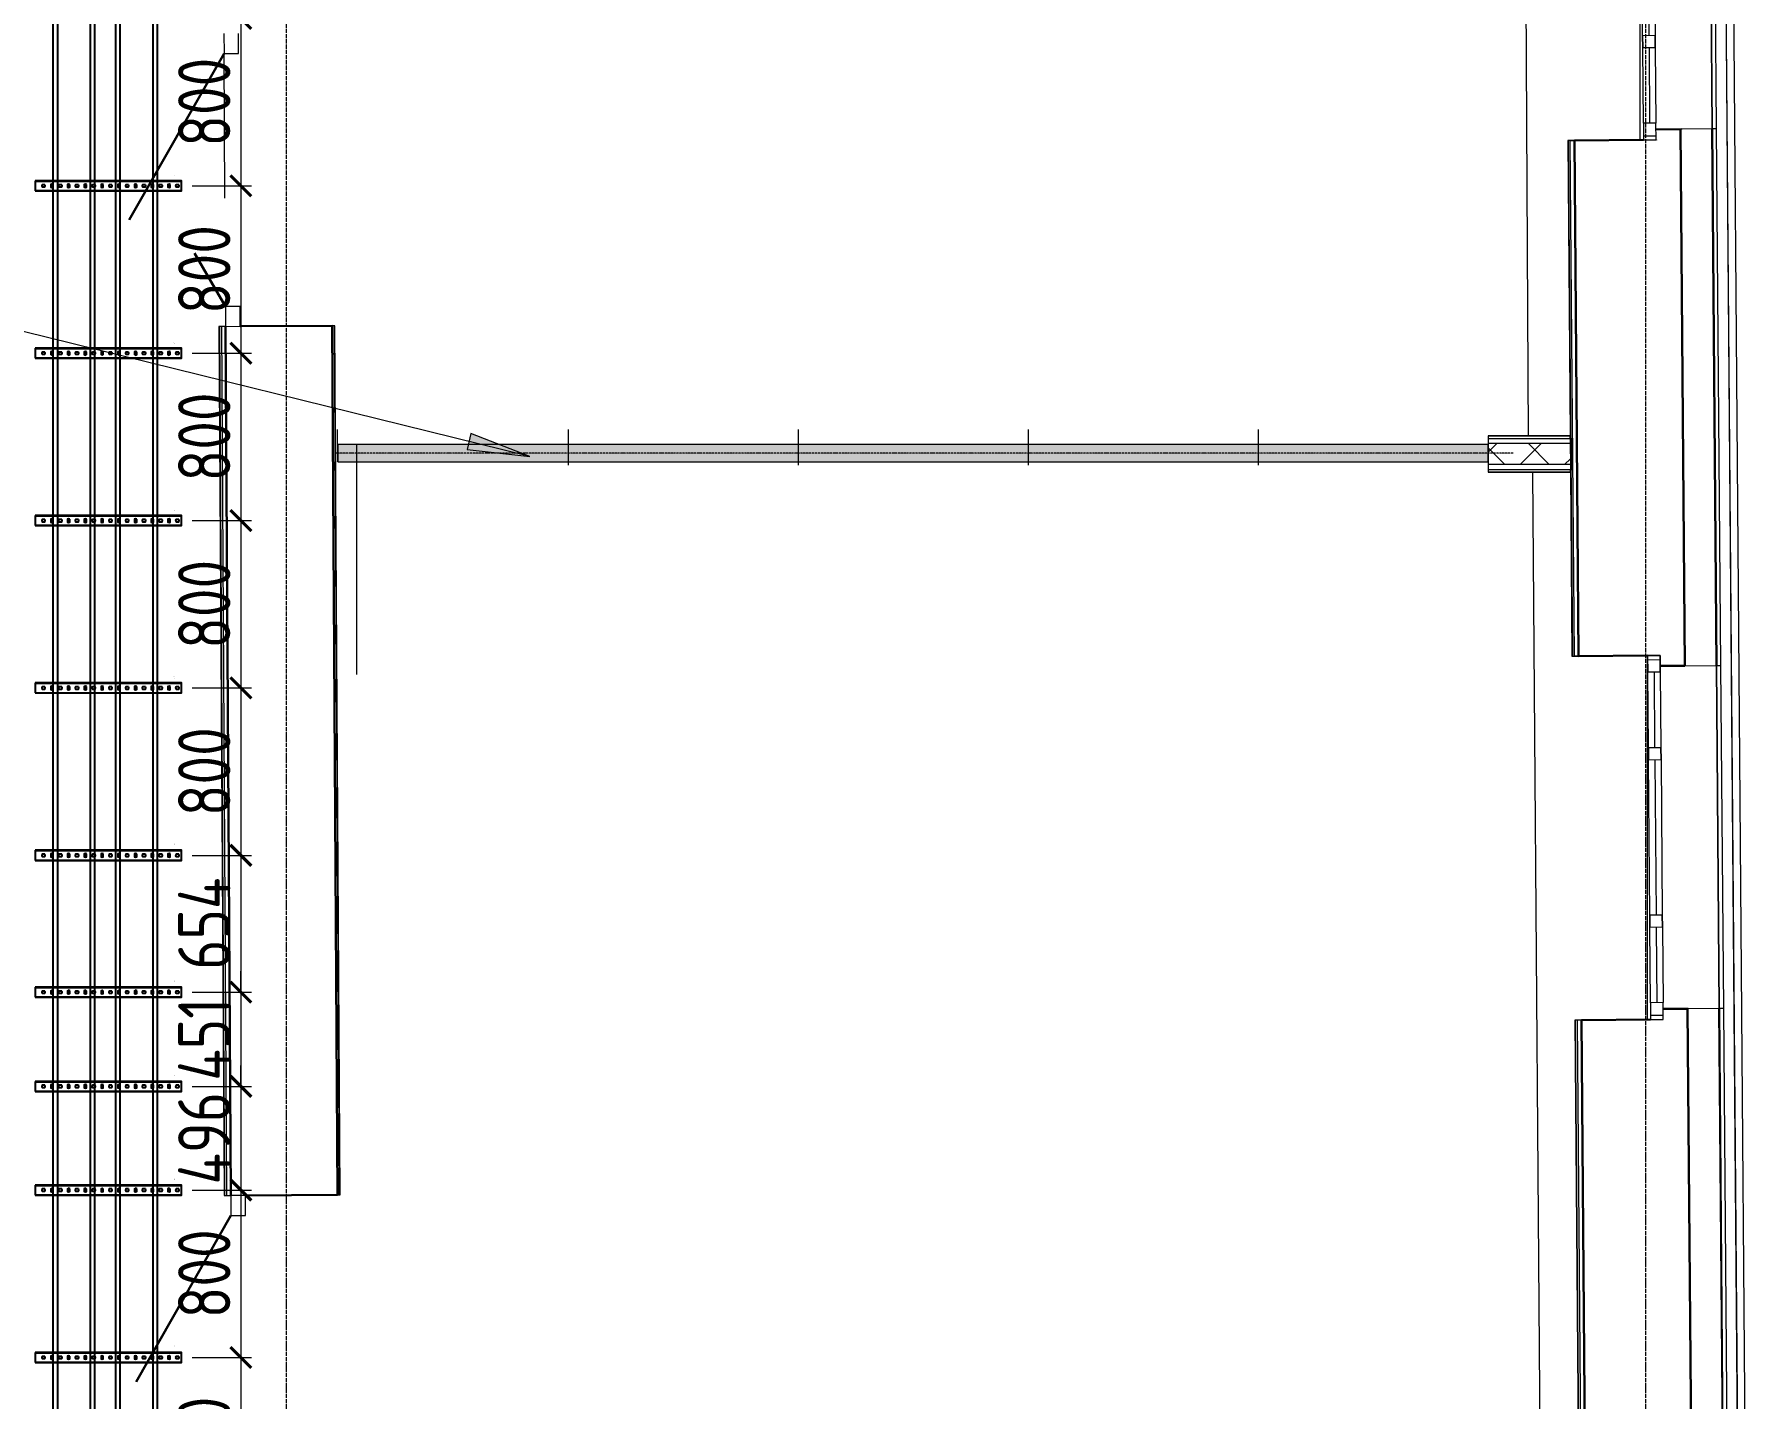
# Model space of a CAD drawing. Header units: millimetres. Extents: x -42533 to 645315, y 3457 to 82611.
# Drawn here: x 464246 to 472480, y 50545 to 57067 of the extents above; entities that cross this region are included whole.
import ezdxf
from ezdxf.enums import TextEntityAlignment as Align

# ---------------------------------------------------------------- set-up
doc = ezdxf.new("R2018")
doc.units = ezdxf.units.MM
doc.linetypes.add('ADSK_Линия сетки', pattern=[25, 20, -2.5, 0, -2.5])
doc.linetypes.add('ADSK_Осевая', pattern=[14, 10, -2, 0, -2])
for name, color, linetype in [('00_00_потолок_Панели из стали', 7, 'Continuous'), ('ЭОМ_Лотки авар.', 1, 'Continuous'), ('ЭОМ_Лотки рабочие', 5, 'Continuous')]:
    doc.layers.add(name, color=color, linetype=linetype)
for name, color, linetype, lineweight in [('_ Окна', 7, 'Continuous', 9), ('Аннотация', 7, 'Continuous', 18), ('Двери', 7, 'Continuous', 9), ('Окна', 7, 'Continuous', 9), ('Оси', 253, 'Continuous', 9), ('Перекрытие', 7, 'Continuous', 18), ('Стены внутренние', 7, 'Continuous', 18), ('Стены наружные', 7, 'Continuous', 18), ('Стены несущие', 7, 'Continuous', 30), ('Стены отделка', 7, 'Continuous', 30), ('Стены штриховка', 7, 'Continuous', 9), ('Узлы', 7, 'Continuous', 18), ('ШТРИХОВКА', 252, 'Continuous', 15)]:
    doc.layers.add(name, color=color, linetype=linetype, lineweight=lineweight)
doc.layers.add('Линии', color=7, linetype='Continuous', lineweight=9, true_color=0x00a600)
doc.styles.get("Standard").update_dxf_attribs({"font": 'arial.ttf'})
doc.styles.add('М2', font='isocpeur.ttf', dxfattribs={"width": 0.8})
doc.dimstyles.new('М2-100', dxfattribs={"dimtxt": 250, "dimasz": 100, "dimexe": 50, "dimexo": 50, "dimgap": 50, "dimtad": 1, "dimdec": 0, "dimzin": 1, "dimtxsty": 'М2', "dimblk": 'ARCHTICK', "dimcen": 2.5, "dimdle": 50, "dimclre": 256, "dimclrt": 256, "dimadec": 0, "dimazin": 0, "dimtfac": 1, "dimtdec": 0, "dimtix": 1, "dimtmove": 1, "dimatfit": 3, "dimldrblk": 'NONE', "dimfxl": 1, "dimtolj": 1, "dimlwd": 9, "dimlwe": 9, "dimarcsym": 1})

# ---------------------------------------------------------------- blocks, each defined once
blk = doc.blocks.new('План 4 этажа')
at = {"layer": 'Аннотация', "lineweight": 20}
blk.add_hatch(color=8, dxfattribs=at).paths.add_polyline_path([(50521.019, 28732.848), (50239.178, 28842.963), (50220.281, 28766.265)])
at = {"layer": 'Стены внутренние', "lineweight": 9}
h = blk.add_hatch(dxfattribs=at)
h.set_pattern_fill('FP_3', color=8, style=0, pattern_type=2)
h.set_pattern_definition([(45, (591.94, 243.9), (-106.066, 106.066), []), (135, (591.94, 243.9), (-106.066, -106.066), [])])
h.paths.add_polyline_path([(55102.128, 28694.725), (55495.558, 28694.725), (55494.437, 28794.725), (55102.128, 28794.725), (55102.128, 28706.902)])
at = {"layer": 'Узлы'}
blk.add_hatch(color=8, dxfattribs=at).paths.add_polyline_path([(49690.611, 28706.902), (55102.128, 28706.902), (55102.128, 28790.902), (49602.01, 28790.902), (49602.01, 28706.902), (49647.127, 28706.902)])
at = {"layer": '_ Окна', "color": 8}
for p, q in [((55864.731, 31486.579), (55870.716, 30746.604)), ((55871.201, 30686.606), (55874.113, 30326.617)), ((55844.599, 30266.377), (55904.597, 30266.862)), ((55864.858, 27761.464), (55924.856, 27761.949)), ((55895.342, 27701.708), (55898.254, 27341.72)), ((55898.739, 27281.722), (55904.724, 26541.746)), ((55905.209, 26481.748), (55908.12, 26121.76)), ((55878.607, 26061.519), (55938.605, 26062.004))]:
    blk.add_line(p, q, dxfattribs=at)
at = {"layer": '_ Окна', "color": 8, "lineweight": 18}
for p, q in [((55840.717, 30746.361), (55900.715, 30746.846)), ((55841.202, 30686.363), (55840.717, 30746.361)), ((55900.715, 30746.846), (55901.2, 30686.848)), ((55901.2, 30686.848), (55841.202, 30686.363)), ((55904.112, 30326.86), (55844.114, 30326.375)), ((55844.114, 30326.375), (55844.761, 30246.377)), ((55904.759, 30246.863), (55904.112, 30326.86)), ((55844.761, 30246.377), (55904.759, 30246.863)), ((55864.696, 27781.463), (55924.694, 27781.948)), ((55865.343, 27701.466), (55864.696, 27781.463)), ((55924.694, 27781.948), (55925.341, 27701.951)), ((55925.341, 27701.951), (55865.343, 27701.466)), ((55868.255, 27341.477), (55928.253, 27341.963)), ((55868.74, 27281.479), (55868.255, 27341.477)), ((55928.253, 27341.963), (55928.738, 27281.964)), ((55928.738, 27281.964), (55868.74, 27281.479)), ((55874.725, 26541.503), (55934.723, 26541.989)), ((55875.21, 26481.505), (55874.725, 26541.503)), ((55934.723, 26541.989), (55935.208, 26481.991)), ((55935.208, 26481.991), (55875.21, 26481.505)), ((55938.119, 26122.002), (55878.121, 26121.517)), ((55878.121, 26121.517), (55878.768, 26041.52)), ((55938.766, 26042.005), (55938.119, 26122.002)), ((55878.768, 26041.52), (55938.766, 26042.005))]:
    blk.add_line(p, q, dxfattribs=at)
at = {"layer": 'Аннотация', "color": 8, "lineweight": 20}
for p, q in [((50521.019, 28732.848), (43735.589, 30404.613)), ((50239.178, 28842.963), (50220.281, 28766.265)), ((50521.019, 28732.848), (50239.178, 28842.963)), ((50220.281, 28766.265), (50521.019, 28732.848))]:
    blk.add_line(p, q, dxfattribs=at)
at = {"layer": 'Двери', "color": 8}
for p, q in [((49057.863, 30755.1), (49058.431, 30660.102)), ((49128.43, 30660.52), (49127.862, 30755.519)), ((49058.431, 30660.102), (49128.43, 30660.52)), ((49135.66, 29450.542), (49065.662, 29450.124)), ((49065.662, 29450.124), (49066.229, 29355.125)), ((49136.228, 29355.544), (49135.66, 29450.542)), ((49066.229, 29355.125), (49136.228, 29355.544)), ((49161.063, 25199.618), (49091.064, 25199.199)), ((49091.064, 25199.199), (49091.632, 25104.201)), ((49161.631, 25104.619), (49161.063, 25199.618)), ((49091.632, 25104.201), (49161.631, 25104.619))]:
    blk.add_line(p, q, dxfattribs=at)
at = {"layer": 'Двери', "color": 8, "lineweight": 30}
for p, q in [((49058.431, 30660.102), (48605.674, 29864.969)), ((49065.662, 29450.124), (48916.638, 29704.715)), ((49091.632, 25104.201), (48638.876, 24309.068))]:
    blk.add_line(p, q, dxfattribs=at)
at = {"layer": 'Линии', "color": 8}
for p, q in [((49601.232, 28706.902), (49601.232, 28861.902)), ((50705.039, 28691.902), (50705.039, 28861.902)), ((51805.039, 28691.902), (51805.039, 28861.902)), ((52905.039, 28691.902), (52905.039, 28861.902)), ((54005.039, 28691.902), (54005.039, 28861.902)), ((55102.128, 28790.902), (49602.01, 28790.902)), ((49602.01, 28790.902), (49602.01, 28706.902)), ((49690.611, 28790.902), (49606.611, 28790.902)), ((49692.611, 28790.902), (49692.611, 27690.902)), ((49776.611, 28790.902), (49692.611, 28790.902)), ((49862.611, 28790.902), (49778.611, 28790.902)), ((49948.611, 28790.902), (49864.611, 28790.902)), ((50034.611, 28790.902), (49950.611, 28790.902)), ((55102.128, 28706.902), (55102.128, 28790.902)), ((49602.01, 28706.902), (55102.128, 28706.902))]:
    blk.add_line(p, q, dxfattribs=at)
at = {"layer": 'Линии', "color": 8, "linetype": 'ADSK_Осевая', "lineweight": 18}
blk.add_line((55222.128, 28748.902), (49595.446, 28748.902), dxfattribs=at)
at = {"layer": 'Окна', "color": 8}
for p, q in [((55840.717, 30746.361), (55834.732, 31486.337)), ((55894.73, 31486.822), (55900.715, 30746.846)), ((55840.717, 30746.361), (55841.202, 30686.363)), ((55901.2, 30686.848), (55900.715, 30746.846)), ((55844.114, 30326.375), (55841.202, 30686.363)), ((55901.2, 30686.848), (55904.112, 30326.86)), ((55844.114, 30326.375), (55844.761, 30246.377)), ((55904.759, 30246.863), (55904.112, 30326.86)), ((55844.761, 30246.377), (55904.759, 30246.863)), ((55924.694, 27781.948), (55864.696, 27781.463)), ((55864.696, 27781.463), (55865.343, 27701.466)), ((55925.341, 27701.951), (55924.694, 27781.948)), ((55868.255, 27341.477), (55865.343, 27701.466)), ((55925.341, 27701.951), (55928.253, 27341.963)), ((55868.255, 27341.477), (55868.74, 27281.479)), ((55928.738, 27281.964), (55928.253, 27341.963)), ((55874.725, 26541.503), (55868.74, 27281.479)), ((55928.738, 27281.964), (55934.723, 26541.989)), ((55874.725, 26541.503), (55875.21, 26481.505)), ((55935.208, 26481.991), (55934.723, 26541.989)), ((55878.121, 26121.517), (55875.21, 26481.505)), ((55935.208, 26481.991), (55938.119, 26122.002)), ((55878.121, 26121.517), (55878.768, 26041.52)), ((55938.766, 26042.005), (55938.119, 26122.002)), ((55878.768, 26041.52), (55938.766, 26042.005))]:
    blk.add_line(p, q, dxfattribs=at)
at = {"layer": 'Оси', "color": 8, "linetype": 'ADSK_Линия сетки'}
for p, q in [((49356.505, -3353.101), (49356.505, 43685.833)), ((55856.505, -3353.101), (55856.505, 43685.833))]:
    blk.add_line(p, q, dxfattribs=at)
at = {"layer": 'Перекрытие', "color": 8}
for p, q in [((55252.694, 36261.696), (55294.03, 28831.725)), ((55829.631, 30246.255), (55829.631, 31982.49)), ((49062.569, 29967.614), (49058.431, 30660.102)), ((55495.345, 30243.071), (55514.777, 30243.071)), ((55314.965, 28657.725), (55371.766, 20871.399)), ((55863.963, 27777.632), (55514.716, 27777.632)), ((55863.963, 26041.208), (55863.963, 27777.632))]:
    blk.add_line(p, q, dxfattribs=at)
at = {"layer": 'Стены наружные', "color": 8}
for p, q in [((56256.408, 33180.031), (56385.389, 17199.086)), ((56221.048, 33179.871), (56350.299, 17198.677)), ((56350.391, 17198.678), (56221.408, 33179.873)), ((56158.507, 31938.97), (56171.771, 30299.024)), ((56174.345, 30299.044), (56161.082, 31938.991)), ((56194.344, 30299.206), (56181.081, 31939.153)), ((56192.515, 27734.113), (56205.779, 26094.166)), ((56208.353, 26094.187), (56195.09, 27734.133)), ((56228.352, 26094.349), (56215.089, 27734.295))]:
    blk.add_line(p, q, dxfattribs=at)
at = {"layer": 'Стены несущие', "color": 8}
for p, q in [((55844.761, 30246.377), (55514.771, 30243.708)), ((55514.771, 30243.708), (55534.707, 27778.794)), ((56024.35, 30297.831), (55904.354, 30296.861)), ((55904.767, 30245.863), (55904.759, 30246.863)), ((56021.784, 30296.811), (56024.358, 30296.831)), ((56042.52, 27732.899), (56021.784, 30296.811)), ((56021.784, 30296.811), (56042.52, 27732.899)), ((56024.358, 30296.831), (56024.35, 30297.831)), ((49066.229, 29355.125), (49091.064, 25199.199)), ((49091.064, 25199.199), (49066.235, 29354.125)), ((49576.22, 29358.173), (49136.228, 29355.544)), ((49576.22, 29358.173), (49601.055, 25202.247)), ((55534.707, 27778.794), (55864.696, 27781.463)), ((55925.099, 27731.95), (56042.52, 27732.899)), ((55878.768, 26041.52), (55548.779, 26038.851)), ((55548.779, 26038.851), (55567.906, 23673.934)), ((56058.358, 26092.974), (55938.362, 26092.003)), ((55938.774, 26041.005), (55938.766, 26042.005)), ((56055.792, 26091.953), (56058.366, 26091.974)), ((56075.719, 23628.039), (56055.792, 26091.953)), ((56055.792, 26091.953), (56075.719, 23628.039)), ((56058.366, 26091.974), (56058.358, 26092.974)), ((49161.063, 25199.618), (49601.055, 25202.247))]:
    blk.add_line(p, q, dxfattribs=at)
at = {"layer": 'Стены отделка', "color": 8, "lineweight": 9}
for p, q in [((56171.771, 30299.024), (56024.35, 30297.831)), ((56192.515, 27734.113), (56171.771, 30299.024)), ((56194.345, 30299.206), (56174.345, 30299.044)), ((56174.345, 30299.044), (56195.09, 27734.133)), ((56215.089, 27734.295), (56194.345, 30299.206)), ((55514.771, 30243.708), (55482.772, 30243.45)), ((55482.772, 30243.45), (55494.19, 28831.725)), ((55514.716, 27777.632), (55494.772, 30243.547)), ((56021.776, 30297.811), (56021.784, 30296.811)), ((49066.229, 29355.125), (49034.23, 29354.934)), ((49034.23, 29354.934), (49059.065, 25199.008)), ((49046.23, 29355.006), (49046.236, 29354.006)), ((49066.235, 29354.125), (49066.229, 29355.125)), ((49588.22, 29358.245), (49576.22, 29358.173)), ((49613.055, 25202.319), (49588.22, 29358.245)), ((55102.128, 28831.725), (55102.128, 28657.725)), ((55494.19, 28831.725), (55102.128, 28831.725)), ((55102.128, 28819.725), (55502.128, 28819.725)), ((55494.287, 28819.725), (55495.5, 28669.725)), ((55502.128, 28669.725), (55502.128, 28819.725)), ((55502.128, 28669.725), (55102.128, 28669.725)), ((55102.128, 28657.725), (55495.597, 28657.725)), ((55495.597, 28657.725), (55502.708, 27778.535)), ((55502.708, 27778.535), (55514.708, 27778.632)), ((55514.716, 27777.632), (55534.715, 27777.794)), ((55534.715, 27777.794), (55534.707, 27778.794)), ((56042.52, 27732.899), (56192.515, 27734.113)), ((56195.09, 27734.133), (56215.089, 27734.295)), ((55548.779, 26038.851), (55516.78, 26038.592)), ((55516.78, 26038.592), (55535.907, 23673.675)), ((55547.915, 23672.772), (55528.78, 26038.689)), ((55567.914, 23672.934), (55548.787, 26037.851)), ((56055.783, 26092.953), (56055.792, 26091.953)), ((56205.779, 26094.166), (56058.358, 26092.974)), ((56225.714, 23629.252), (56205.779, 26094.166)), ((56228.353, 26094.349), (56208.353, 26094.187)), ((56208.353, 26094.187), (56228.289, 23629.273)), ((56248.288, 23629.435), (56228.353, 26094.349)), ((49059.065, 25199.008), (49091.064, 25199.199)), ((49613.051, 25202.995), (49601.051, 25202.923)), ((49601.051, 25202.923), (49601.055, 25202.247)), ((49601.055, 25202.247), (49613.055, 25202.319)), ((49613.055, 25202.319), (49613.051, 25202.995)), ((49613.055, 25202.319), (49613.055, 25202.319))]:
    blk.add_line(p, q, dxfattribs=at)
at = {"layer": 'Стены штриховка', "color": 8}
for p, q in [((55484.772, 30243.466), (55504.708, 27778.551)), ((49036.23, 29354.946), (49061.065, 25199.02)), ((49046.236, 29354.006), (49071.065, 25199.08)), ((49611.055, 25202.307), (49586.22, 29358.233)), ((55494.206, 28829.725), (55102.128, 28829.725)), ((55494.287, 28819.725), (55494.206, 28829.725)), ((55502.128, 28794.725), (55102.128, 28794.725)), ((55502.128, 28694.725), (55102.128, 28694.725)), ((55102.128, 28659.725), (55495.581, 28659.725)), ((55495.581, 28659.725), (55495.5, 28669.725)), ((55518.78, 26038.608), (55537.907, 23673.691)), ((49611.055, 25202.307), (49611.051, 25202.983))]:
    blk.add_line(p, q, dxfattribs=at)
blk = doc.blocks.new('*U1518')
at = {"color": 0, "linetype": 'Continuous', "lineweight": 25}
for p, q in [((-78.8, -25023.8), (-78.8, 0)), ((78.8, -25023.8), (78.8, 0))]:
    blk.add_line(p, q, dxfattribs=at)
blk.add_lwpolyline([(100.8, -25023.8), (100.8, 0), (-100.8, 0), (-100.8, -25023.8)], close=True, dxfattribs=at)
at = {"color": 0, "flags": 9}
for tag, p in [('АРТИКУЛ', (-59.7, -11.8)), ('НАИМЕНОВАНИЕ', (-59.1, -7)), ('ПРИМЕЧАНИЕ', (-58.8, -17.3))]:
    blk.add_attdef(tag, text='', height=2.5, dxfattribs=at).set_placement(p, align=Align.TOP_LEFT)
at = {"color": 0, "lineweight": 30, "flags": 104}
for tag, p in [('ВЫСОТА', (-59.6, -20.9)), ('ДЛИНА', (-59.5, -36.1)), ('ТОЛЩИНА', (-59, -31)), ('ШИРИНА', (-58.9, -25.1))]:
    blk.add_attdef(tag, text='', height=2.5, dxfattribs=at).set_placement(p, align=Align.TOP_LEFT)
blk = doc.blocks.new('*U1511')
at = {"color": 0, "linetype": 'Continuous', "lineweight": 25}
for p, q in [((-78.8, -24729.1), (-78.8, 0)), ((78.8, -24729.1), (78.8, 0))]:
    blk.add_line(p, q, dxfattribs=at)
blk.add_lwpolyline([(100.8, -24729.1), (100.8, 0), (-100.8, 0), (-100.8, -24729.1)], close=True, dxfattribs=at)
at = {"color": 0, "flags": 9}
for tag, p in [('АРТИКУЛ', (-59.7, -11.8)), ('НАИМЕНОВАНИЕ', (-59.1, -7)), ('ПРИМЕЧАНИЕ', (-58.8, -17.3))]:
    blk.add_attdef(tag, text='', height=2.5, dxfattribs=at).set_placement(p, align=Align.TOP_LEFT)
at = {"color": 0, "lineweight": 30, "flags": 104}
for tag, p in [('ВЫСОТА', (-59.6, -20.9)), ('ДЛИНА', (-59.5, -36.1)), ('ТОЛЩИНА', (-59, -31)), ('ШИРИНА', (-58.9, -25.1))]:
    blk.add_attdef(tag, text='', height=2.5, dxfattribs=at).set_placement(p, align=Align.TOP_LEFT)
blk = doc.blocks.new('*U45')
at = {"color": 0, "linetype": 'ByBlock', "lineweight": -2}
for points in [[(24, -700), (24, 0), (-24, 0), (-24, -700)], [(-22.5, -700), (-22.5, 0)], [(22.5, -700), (22.5, 0)], [(-24, -700), (24, -700)]]:
    blk.add_lwpolyline(points, dxfattribs=at)
at = {"color": 254, "transparency": 33554483}
blk.add_lwpolyline([(0, 0.7), (0, -2.2)], dxfattribs=at)
at = {"color": 0, "linetype": 'ByBlock', "lineweight": -2}
for points in [[(-6.7, -54.8, 0.345739), (-6.7, -65.2), (6.7, -65.2, 0.345739), (6.7, -54.8)], [(-5.2, -13.3), (-5.2, -26.7, 0.345739), (5.2, -26.7), (5.2, -13.3, 0.345739)], [(-6.7, -134.8, 0.345739), (-6.7, -145.2), (6.7, -145.2, 0.345739), (6.7, -134.8)], [(-5.2, -93.3), (-5.2, -106.7, 0.345739), (5.2, -106.7), (5.2, -93.3, 0.345739)], [(-6.7, -214.8, 0.345739), (-6.7, -225.2), (6.7, -225.2, 0.345739), (6.7, -214.8)], [(-5.2, -173.3), (-5.2, -186.7, 0.345739), (5.2, -186.7), (5.2, -173.3, 0.345739)], [(-6.7, -294.8, 0.345739), (-6.7, -305.2), (6.7, -305.2, 0.345739), (6.7, -294.8)], [(-5.2, -253.3), (-5.2, -266.7, 0.345739), (5.2, -266.7), (5.2, -253.3, 0.345739)], [(-6.7, -374.8, 0.345739), (-6.7, -385.2), (6.7, -385.2, 0.345739), (6.7, -374.8)], [(-5.2, -333.3), (-5.2, -346.7, 0.345739), (5.2, -346.7), (5.2, -333.3, 0.345739)], [(-5.2, -413.3), (-5.2, -426.7, 0.345739), (5.2, -426.7), (5.2, -413.3, 0.345739)], [(-6.7, -454.8, 0.345739), (-6.7, -465.2), (6.7, -465.2, 0.345739), (6.7, -454.8)], [(-5.2, -493.3), (-5.2, -506.7, 0.345739), (5.2, -506.7), (5.2, -493.3, 0.345739)], [(-6.7, -534.8, 0.345739), (-6.7, -545.2), (6.7, -545.2, 0.345739), (6.7, -534.8)], [(-5.2, -573.3), (-5.2, -586.7, 0.345739), (5.2, -586.7), (5.2, -573.3, 0.345739)], [(-6.7, -614.8, 0.345739), (-6.7, -625.2), (6.7, -625.2, 0.345739), (6.7, -614.8)], [(-5.2, -653.3), (-5.2, -666.7, 0.345739), (5.2, -666.7), (5.2, -653.3, 0.345739)]]:
    blk.add_lwpolyline(points, format="xyb", close=True, dxfattribs=at)
at = {"flags": 9}
for tag, p in [('АРТИКУЛ', (-58.9, -24.5)), ('ПРИМЕЧАНИЕ', (-58.3, -30.8)), ('НАИМЕНОВАНИЕ', (-58.2, -19.4))]:
    blk.add_attdef(tag, p, '', height=2.5, dxfattribs=at)
at = {"lineweight": 30, "flags": 104}
blk.add_attdef('ДЛИНА', text='', height=2.5, dxfattribs=at).set_placement((-57.7, -34.6), align=Align.TOP_LEFT)
blk = doc.blocks.new('_ArchTick')
at = {"color": 0, "linetype": 'ByBlock', "lineweight": 70, "const_width": 0.15}
blk.add_lwpolyline([(-0.5, -0.5), (0.5, 0.5)], dxfattribs=at)
blk = doc.blocks.new('*D1721')
at = {"layer": '00_00_потолок_Панели из стали', "color": 0, "lineweight": 9, "transparency": 16777216}
blk.add_line((465233.3, 53191.9), (465233.3, 52438), dxfattribs=at)
at = {"layer": '00_00_потолок_Панели из стали', "lineweight": 9, "transparency": 16777216}
for p, q in [((465000.5, 53141.9), (465283.3, 53141.9)), ((465000.5, 52488), (465283.3, 52488))]:
    blk.add_line(p, q, dxfattribs=at)
at = {"layer": 'Defpoints', "color": 0, "transparency": 16777216}
for p in [(464950.5, 53141.9), (464950.5, 52488), (465233.3, 52488)]:
    blk.add_point(p, dxfattribs=at)
at = {"layer": '00_00_потолок_Панели из стали', "color": 0, "lineweight": 9, "transparency": 16777216, "xscale": 100, "yscale": 100, "zscale": 100}
for p, rotation in [((465233.3, 53141.9), 90), ((465233.3, 52488), 270)]:
    blk.add_blockref('_ArchTick', p, dxfattribs=dict(at, rotation=rotation))
at = {"layer": '00_00_потолок_Панели из стали', "transparency": 16777216, "insert": (465058.3, 52815), "char_height": 250, "attachment_point": 5, "rotation": 90, "style": 'М2'}
blk.add_mtext('\\A1;654', dxfattribs=at)
blk = doc.blocks.new('_None')
blk = doc.blocks.new('*D1660')
at = {"layer": '00_00_потолок_Панели из стали', "color": 0, "lineweight": 9, "transparency": 16777216}
for p, q in [((465233.3, 52037.3), (465233.3, 52137.3)), ((465233.3, 52037.3), (465233.3, 51541.5)), ((465233.3, 51541.5), (465233.3, 51441.5))]:
    blk.add_line(p, q, dxfattribs=at)
at = {"layer": '00_00_потолок_Панели из стали', "lineweight": 9, "transparency": 16777216}
for p, q in [((465000.5, 52037.3), (465283.3, 52037.3)), ((464999.9, 51541.5), (465283.3, 51541.5))]:
    blk.add_line(p, q, dxfattribs=at)
at = {"layer": 'Defpoints', "color": 0, "transparency": 16777216}
for p in [(464950.5, 52037.3), (464949.9, 51541.5), (465233.3, 51541.5)]:
    blk.add_point(p, dxfattribs=at)
at = {"layer": '00_00_потолок_Панели из стали', "color": 0, "lineweight": 9, "transparency": 16777216, "xscale": 100, "yscale": 100, "zscale": 100}
for p, rotation in [((465233.3, 52037.3), 270), ((465233.3, 51541.5), 90)]:
    blk.add_blockref('_ArchTick', p, dxfattribs=dict(at, rotation=rotation))
at = {"layer": '00_00_потолок_Панели из стали', "transparency": 16777216, "insert": (465058.3, 51789.4), "char_height": 250, "attachment_point": 5, "rotation": 90, "style": 'М2'}
blk.add_mtext('\\A1;496', dxfattribs=at)
blk = doc.blocks.new('*D1661')
at = {"layer": '00_00_потолок_Панели из стали', "lineweight": 9, "transparency": 16777216}
for p, q in [((465077.6, 51541.5), (465283.3, 51541.5)), ((464999.9, 50741.3), (465283.3, 50741.3))]:
    blk.add_line(p, q, dxfattribs=at)
at = {"layer": '00_00_потолок_Панели из стали', "color": 0, "lineweight": 9, "transparency": 16777216}
blk.add_line((465233.3, 51591.5), (465233.3, 50691.3), dxfattribs=at)
at = {"layer": 'Defpoints', "color": 0, "transparency": 16777216}
for p in [(465027.6, 51541.5), (464949.9, 50741.3), (465233.3, 50741.3)]:
    blk.add_point(p, dxfattribs=at)
at = {"layer": '00_00_потолок_Панели из стали', "color": 0, "lineweight": 9, "transparency": 16777216, "xscale": 100, "yscale": 100, "zscale": 100}
for p, rotation in [((465233.3, 51541.5), 90), ((465233.3, 50741.3), 270)]:
    blk.add_blockref('_ArchTick', p, dxfattribs=dict(at, rotation=rotation))
at = {"layer": '00_00_потолок_Панели из стали', "transparency": 16777216, "insert": (465058.3, 51141.4), "char_height": 250, "attachment_point": 5, "rotation": 90, "style": 'М2'}
blk.add_mtext('\\A1;800', dxfattribs=at)
blk = doc.blocks.new('*D1662')
at = {"layer": '00_00_потолок_Панели из стали', "lineweight": 9, "transparency": 16777216}
for p, q in [((465077.6, 50741.3), (465283.3, 50741.3)), ((464999.9, 49941.1), (465283.3, 49941.1))]:
    blk.add_line(p, q, dxfattribs=at)
at = {"layer": '00_00_потолок_Панели из стали', "color": 0, "lineweight": 9, "transparency": 16777216}
blk.add_line((465233.3, 50791.3), (465233.3, 49891.1), dxfattribs=at)
at = {"layer": 'Defpoints', "color": 0, "transparency": 16777216}
for p in [(465027.6, 50741.3), (464949.9, 49941.1), (465233.3, 49941.1)]:
    blk.add_point(p, dxfattribs=at)
at = {"layer": '00_00_потолок_Панели из стали', "color": 0, "lineweight": 9, "transparency": 16777216, "xscale": 100, "yscale": 100, "zscale": 100}
for p, rotation in [((465233.3, 50741.3), 90), ((465233.3, 49941.1), 270)]:
    blk.add_blockref('_ArchTick', p, dxfattribs=dict(at, rotation=rotation))
at = {"layer": '00_00_потолок_Панели из стали', "transparency": 16777216, "insert": (465058.3, 50341.2), "char_height": 250, "attachment_point": 5, "rotation": 90, "style": 'М2'}
blk.add_mtext('\\A1;800', dxfattribs=at)
blk = doc.blocks.new('*D1664')
at = {"layer": '00_00_потолок_Панели из стали', "lineweight": 9, "transparency": 16777216}
for p, q in [((465077.6, 57142.9), (465283.3, 57142.9)), ((464999.9, 56342.7), (465283.3, 56342.7))]:
    blk.add_line(p, q, dxfattribs=at)
at = {"layer": '00_00_потолок_Панели из стали', "color": 0, "lineweight": 9, "transparency": 16777216}
blk.add_line((465233.3, 57192.9), (465233.3, 56292.7), dxfattribs=at)
at = {"layer": 'Defpoints', "color": 0, "transparency": 16777216}
for p in [(465027.6, 57142.9), (464949.9, 56342.7), (465233.3, 56342.7)]:
    blk.add_point(p, dxfattribs=at)
at = {"layer": '00_00_потолок_Панели из стали', "color": 0, "lineweight": 9, "transparency": 16777216, "xscale": 100, "yscale": 100, "zscale": 100}
for p, rotation in [((465233.3, 57142.9), 90), ((465233.3, 56342.7), 270)]:
    blk.add_blockref('_ArchTick', p, dxfattribs=dict(at, rotation=rotation))
at = {"layer": '00_00_потолок_Панели из стали', "transparency": 16777216, "insert": (465058.3, 56742.8), "char_height": 250, "attachment_point": 5, "rotation": 90, "style": 'М2'}
blk.add_mtext('\\A1;800', dxfattribs=at)
blk = doc.blocks.new('*D1665')
at = {"layer": '00_00_потолок_Панели из стали', "lineweight": 9, "transparency": 16777216}
for p, q in [((465077.6, 56342.7), (465283.3, 56342.7)), ((464999.9, 55542.5), (465283.3, 55542.5))]:
    blk.add_line(p, q, dxfattribs=at)
at = {"layer": '00_00_потолок_Панели из стали', "color": 0, "lineweight": 9, "transparency": 16777216}
blk.add_line((465233.3, 56392.7), (465233.3, 55492.5), dxfattribs=at)
at = {"layer": 'Defpoints', "color": 0, "transparency": 16777216}
for p in [(465027.6, 56342.7), (464949.9, 55542.5), (465233.3, 55542.5)]:
    blk.add_point(p, dxfattribs=at)
at = {"layer": '00_00_потолок_Панели из стали', "color": 0, "lineweight": 9, "transparency": 16777216, "xscale": 100, "yscale": 100, "zscale": 100}
for p, rotation in [((465233.3, 56342.7), 90), ((465233.3, 55542.5), 270)]:
    blk.add_blockref('_ArchTick', p, dxfattribs=dict(at, rotation=rotation))
at = {"layer": '00_00_потолок_Панели из стали', "transparency": 16777216, "insert": (465058.3, 55942.6), "char_height": 250, "attachment_point": 5, "rotation": 90, "style": 'М2'}
blk.add_mtext('\\A1;800', dxfattribs=at)
blk = doc.blocks.new('*D1680')
at = {"layer": '00_00_потолок_Панели из стали', "color": 0, "lineweight": 9, "transparency": 16777216}
blk.add_line((465233.3, 55592.5), (465233.3, 54692.3), dxfattribs=at)
at = {"layer": '00_00_потолок_Панели из стали', "lineweight": 9, "transparency": 16777216}
for p, q in [((465077.6, 55542.5), (465283.3, 55542.5)), ((464999.9, 54742.3), (465283.3, 54742.3))]:
    blk.add_line(p, q, dxfattribs=at)
at = {"layer": 'Defpoints', "color": 0, "transparency": 16777216}
for p in [(465027.6, 55542.5), (464949.9, 54742.3), (465233.3, 54742.3)]:
    blk.add_point(p, dxfattribs=at)
at = {"layer": '00_00_потолок_Панели из стали', "color": 0, "lineweight": 9, "transparency": 16777216, "xscale": 100, "yscale": 100, "zscale": 100}
for p, rotation in [((465233.3, 55542.5), 90), ((465233.3, 54742.3), 270)]:
    blk.add_blockref('_ArchTick', p, dxfattribs=dict(at, rotation=rotation))
at = {"layer": '00_00_потолок_Панели из стали', "transparency": 16777216, "insert": (465058.3, 55142.4), "char_height": 250, "attachment_point": 5, "rotation": 90, "style": 'М2'}
blk.add_mtext('\\A1;800', dxfattribs=at)
blk = doc.blocks.new('*D1681')
at = {"layer": '00_00_потолок_Панели из стали', "color": 0, "lineweight": 9, "transparency": 16777216}
blk.add_line((465233.3, 54792.3), (465233.3, 53892.1), dxfattribs=at)
at = {"layer": '00_00_потолок_Панели из стали', "lineweight": 9, "transparency": 16777216}
for p, q in [((465077.6, 54742.3), (465283.3, 54742.3)), ((464999.9, 53942.1), (465283.3, 53942.1))]:
    blk.add_line(p, q, dxfattribs=at)
at = {"layer": 'Defpoints', "color": 0, "transparency": 16777216}
for p in [(465027.6, 54742.3), (464949.9, 53942.1), (465233.3, 53942.1)]:
    blk.add_point(p, dxfattribs=at)
at = {"layer": '00_00_потолок_Панели из стали', "color": 0, "lineweight": 9, "transparency": 16777216, "xscale": 100, "yscale": 100, "zscale": 100}
for p, rotation in [((465233.3, 54742.3), 90), ((465233.3, 53942.1), 270)]:
    blk.add_blockref('_ArchTick', p, dxfattribs=dict(at, rotation=rotation))
at = {"layer": '00_00_потолок_Панели из стали', "transparency": 16777216, "insert": (465058.3, 54342.2), "char_height": 250, "attachment_point": 5, "rotation": 90, "style": 'М2'}
blk.add_mtext('\\A1;800', dxfattribs=at)
blk = doc.blocks.new('*D1682')
at = {"layer": '00_00_потолок_Панели из стали', "lineweight": 9, "transparency": 16777216}
for p, q in [((465077.6, 53942.1), (465283.3, 53942.1)), ((464999.9, 53141.9), (465283.3, 53141.9))]:
    blk.add_line(p, q, dxfattribs=at)
at = {"layer": '00_00_потолок_Панели из стали', "color": 0, "lineweight": 9, "transparency": 16777216}
blk.add_line((465233.3, 53992.1), (465233.3, 53091.9), dxfattribs=at)
at = {"layer": 'Defpoints', "color": 0, "transparency": 16777216}
for p in [(465027.6, 53942.1), (464949.9, 53141.9), (465233.3, 53141.9)]:
    blk.add_point(p, dxfattribs=at)
at = {"layer": '00_00_потолок_Панели из стали', "color": 0, "lineweight": 9, "transparency": 16777216, "xscale": 100, "yscale": 100, "zscale": 100}
for p, rotation in [((465233.3, 53942.1), 90), ((465233.3, 53141.9), 270)]:
    blk.add_blockref('_ArchTick', p, dxfattribs=dict(at, rotation=rotation))
at = {"layer": '00_00_потолок_Панели из стали', "transparency": 16777216, "insert": (465058.3, 53542), "char_height": 250, "attachment_point": 5, "rotation": 90, "style": 'М2'}
blk.add_mtext('\\A1;800', dxfattribs=at)
blk = doc.blocks.new('*D1685')
at = {"layer": '00_00_потолок_Панели из стали', "color": 0, "lineweight": 9, "transparency": 16777216}
for p, q in [((465233.3, 52488), (465233.3, 52588)), ((465233.3, 52488), (465233.3, 52037.3)), ((465233.3, 52037.3), (465233.3, 51937.3))]:
    blk.add_line(p, q, dxfattribs=at)
at = {"layer": '00_00_потолок_Панели из стали', "lineweight": 9, "transparency": 16777216}
for p, q in [((465000.5, 52488), (465283.3, 52488)), ((464999.9, 52037.3), (465283.3, 52037.3))]:
    blk.add_line(p, q, dxfattribs=at)
at = {"layer": 'Defpoints', "color": 0, "transparency": 16777216}
for p in [(464950.5, 52488), (464949.9, 52037.3), (465233.3, 52037.3)]:
    blk.add_point(p, dxfattribs=at)
at = {"layer": '00_00_потолок_Панели из стали', "color": 0, "lineweight": 9, "transparency": 16777216, "xscale": 100, "yscale": 100, "zscale": 100}
for p, rotation in [((465233.3, 52488), 270), ((465233.3, 52037.3), 90)]:
    blk.add_blockref('_ArchTick', p, dxfattribs=dict(at, rotation=rotation))
at = {"layer": '00_00_потолок_Панели из стали', "transparency": 16777216, "insert": (465058.3, 52262.6), "char_height": 250, "attachment_point": 5, "rotation": 90, "style": 'М2'}
blk.add_mtext('\\A1;451', dxfattribs=at)

msp = doc.modelspace()

# ---------------------------------------------------------------- block references
at = {"layer": 'ШТРИХОВКА'}
msp.add_blockref('План 4 этажа', (416094.2, 26315.8), dxfattribs=at)
at = {"layer": 'ЭОМ_Лотки авар.', "color": 1, "rotation": 180}
msp.add_blockref('*U1511', (464434.7, 38385), dxfattribs=at)
at = {"layer": 'ЭОМ_Лотки рабочие', "rotation": 180}
msp.add_blockref('*U1518', (464734.2, 38090.4), dxfattribs=at)
at = {"layer": 'ЭОМ_Лотки рабочие'}
ref = msp.add_blockref('*U45', (464949.9, 56342.7), dxfattribs=dict(at, rotation=270))
lines = msp.add_mtext('700 мм', dxfattribs={"layer": '0', "insert": (464915.3, 56400.4), "char_height": 2.5, "attachment_point": 1, "rotation": 270})
ref.add_attrib('ДЛИНА', '', (464915.3, 56400.4), dxfattribs={"flags": 2}).embed_mtext(lines)
ref = msp.add_blockref('*U45', (464949.9, 55542.5), dxfattribs=dict(at, rotation=270))
lines = msp.add_mtext('700 мм', dxfattribs={"layer": '0', "insert": (464915.3, 55600.2), "char_height": 2.5, "attachment_point": 1, "rotation": 270})
ref.add_attrib('ДЛИНА', '', (464915.3, 55600.2), dxfattribs={"flags": 2}).embed_mtext(lines)
ref = msp.add_blockref('*U45', (464949.9, 54742.3), dxfattribs=dict(at, rotation=270))
lines = msp.add_mtext('700 мм', dxfattribs={"layer": '0', "insert": (464915.3, 54800), "char_height": 2.5, "attachment_point": 1, "rotation": 270})
ref.add_attrib('ДЛИНА', '', (464915.3, 54800), dxfattribs={"flags": 2}).embed_mtext(lines)
ref = msp.add_blockref('*U45', (464949.9, 53942.1), dxfattribs=dict(at, rotation=270))
lines = msp.add_mtext('700 мм', dxfattribs={"layer": '0', "insert": (464915.3, 53999.8), "char_height": 2.5, "attachment_point": 1, "rotation": 270})
ref.add_attrib('ДЛИНА', '', (464915.3, 53999.8), dxfattribs={"flags": 2}).embed_mtext(lines)
ref = msp.add_blockref('*U45', (464949.9, 53141.9), dxfattribs=dict(at, rotation=270))
lines = msp.add_mtext('700 мм', dxfattribs={"layer": '0', "insert": (464915.3, 53199.6), "char_height": 2.5, "attachment_point": 1, "rotation": 270})
ref.add_attrib('ДЛИНА', '', (464915.3, 53199.6), dxfattribs={"flags": 2}).embed_mtext(lines)
ref = msp.add_blockref('*U45', (464949.9, 52488), dxfattribs=dict(at, rotation=270))
lines = msp.add_mtext('700 мм', dxfattribs={"layer": '0', "insert": (464915.3, 52545.7), "char_height": 2.5, "attachment_point": 1, "rotation": 270})
ref.add_attrib('ДЛИНА', '', (464915.3, 52545.7), dxfattribs={"flags": 2}).embed_mtext(lines)
ref = msp.add_blockref('*U45', (464949.9, 52037.3), dxfattribs=dict(at, rotation=270))
lines = msp.add_mtext('700 мм', dxfattribs={"layer": '0', "insert": (464915.3, 52095), "char_height": 2.5, "attachment_point": 1, "rotation": 270})
ref.add_attrib('ДЛИНА', '', (464915.3, 52095), dxfattribs={"flags": 2}).embed_mtext(lines)
ref = msp.add_blockref('*U45', (464949.9, 51541.5), dxfattribs=dict(at, rotation=270))
lines = msp.add_mtext('700 мм', dxfattribs={"layer": '0', "insert": (464915.3, 51599.2), "char_height": 2.5, "attachment_point": 1, "rotation": 270})
ref.add_attrib('ДЛИНА', '', (464915.3, 51599.2), dxfattribs={"flags": 2}).embed_mtext(lines)
ref = msp.add_blockref('*U45', (464949.9, 50741.3), dxfattribs=dict(at, rotation=270))
lines = msp.add_mtext('700 мм', dxfattribs={"layer": '0', "insert": (464915.3, 50799), "char_height": 2.5, "attachment_point": 1, "rotation": 270})
ref.add_attrib('ДЛИНА', '', (464915.3, 50799), dxfattribs={"flags": 2}).embed_mtext(lines)

# ---------------------------------------------------------------- dimensions: what is measured, and where the dimension line sits
at = {"layer": '00_00_потолок_Панели из стали'}
for base, p1, p2, picture, middle in [((465233.3, 56342.7), (465027.6, 57142.9), (464949.9, 56342.7), '*D1664', (465058.3, 56742.8)), ((465233.3, 55542.5), (465027.6, 56342.7), (464949.9, 55542.5), '*D1665', (465058.3, 55942.6)), ((465233.3, 54742.3), (465027.6, 55542.5), (464949.9, 54742.3), '*D1680', (465058.3, 55142.4)), ((465233.3, 53942.1), (465027.6, 54742.3), (464949.9, 53942.1), '*D1681', (465058.3, 54342.2)), ((465233.3, 53141.9), (465027.6, 53942.1), (464949.9, 53141.9), '*D1682', (465058.3, 53542)), ((465233.3, 52488), (464950.5, 53141.9), (464950.5, 52488), '*D1721', (465058.3, 52815)), ((465233.3, 52037.3), (464950.5, 52488), (464949.9, 52037.3), '*D1685', (465058.3, 52262.6)), ((465233.3, 51541.5), (464950.5, 52037.3), (464949.9, 51541.5), '*D1660', (465058.3, 51789.4)), ((465233.3, 50741.3), (465027.6, 51541.5), (464949.9, 50741.3), '*D1661', (465058.3, 51141.4)), ((465233.3, 49941.1), (465027.6, 50741.3), (464949.9, 49941.1), '*D1662', (465058.3, 50341.2))]:
    dim = msp.add_linear_dim(base=base, p1=p1, p2=p2, angle=90, dimstyle='М2-100', dxfattribs=at)
    dim.commit()
    dim.dimension.update_dxf_attribs({"geometry": picture, "text_midpoint": middle})

doc.saveas('drawing.dxf')
